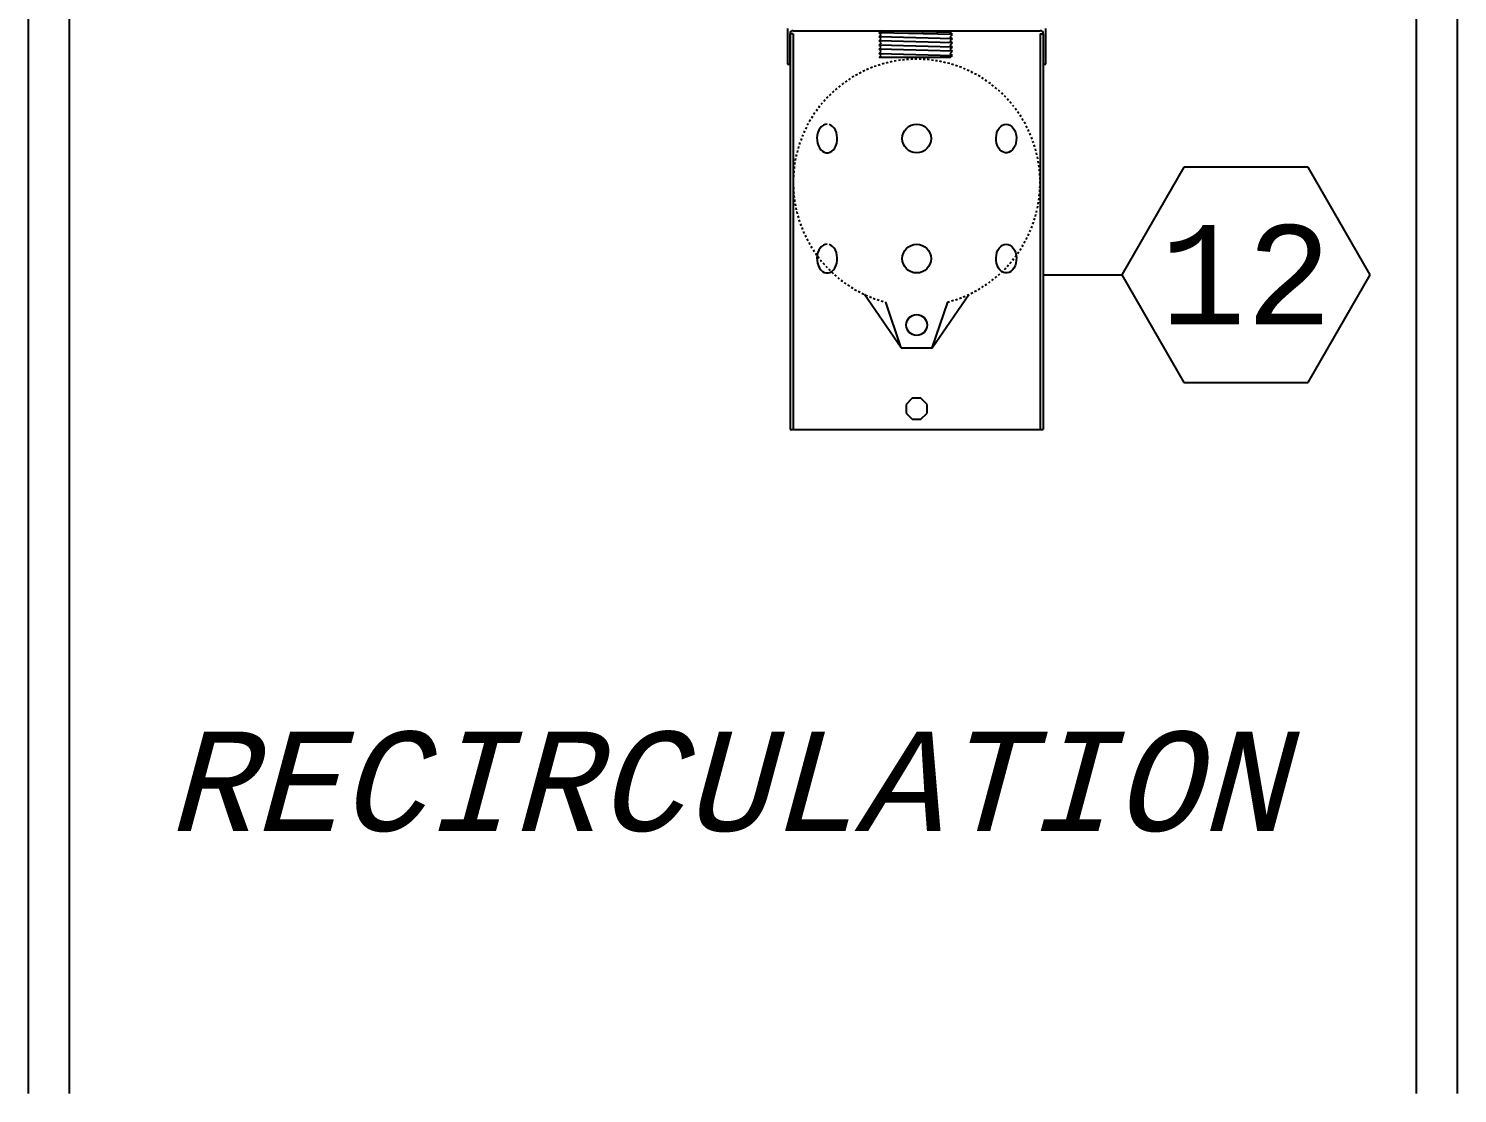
# Model space of a CAD drawing. Extents: x -63 to 400, y -73 to 137.
# Drawn here: x 25.8 to 94.8, y -1.8 to 49.6 of the extents above; entities that cross this region are included whole.
import ezdxf
from ezdxf.enums import TextEntityAlignment as Align

# ---------------------------------------------------------------- set-up
doc = ezdxf.new("R2010")
doc.units = 0
doc.header["$MEASUREMENT"] = 0
doc.linetypes.add('HIDDEN', pattern=[0.1875, 0.0625, -0.0625, 0.0625])
doc.layers.add('2', color=7, linetype='Continuous')
doc.styles.get("Standard").update_dxf_attribs({"font": 'monotxt.shx'})

msp = doc.modelspace()

# ---------------------------------------------------------------- linework, layer by layer
at = {"layer": '2', "color": 5, "linetype": 'Continuous'}
for p, q in [((25.782, -1.792), (25.785, 70.015)), ((27.763, -1.792), (27.766, 70.015)), ((92.782, -1.795), (92.785, 70.015)), ((94.763, -1.795), (94.766, 70.015)), ((62.423, 49.614), (62.423, 47.9)), ((62.544, 49.362), (62.544, 30.252)), ((62.544, 47.9), (62.544, 49.362)), ((62.696, 49.362), (62.544, 49.362)), ((62.695, 49.513), (74.621, 49.513)), ((62.696, 49.362), (62.696, 30.252)), ((66.85, 49.411), (66.951, 49.512)), ((70.381, 49.323), (66.85, 49.411)), ((66.951, 49.323), (66.85, 49.411)), ((66.85, 49.222), (66.951, 49.323)), ((70.381, 49.121), (66.85, 49.222)), ((66.951, 49.121), (66.85, 49.222)), ((66.85, 49.02), (66.951, 49.121)), ((70.381, 48.919), (66.85, 49.02)), ((66.951, 48.919), (66.85, 49.02)), ((70.28, 49.424), (66.951, 49.512)), ((70.28, 49.424), (70.381, 49.512)), ((70.381, 49.323), (70.28, 49.424)), ((70.28, 49.222), (70.381, 49.323)), ((70.381, 49.121), (70.28, 49.222)), ((70.28, 49.02), (70.381, 49.121)), ((70.381, 48.919), (70.28, 49.02)), ((74.621, 49.362), (74.621, 30.252)), ((74.621, 49.362), (74.772, 49.362)), ((74.772, 49.362), (74.772, 30.252)), ((74.772, 49.362), (74.772, 47.9)), ((74.893, 47.9), (74.893, 49.614)), ((66.85, 48.818), (66.951, 48.919)), ((70.381, 48.717), (66.85, 48.818)), ((66.951, 48.717), (66.85, 48.818)), ((66.85, 48.617), (66.951, 48.717)), ((70.381, 48.516), (66.85, 48.617)), ((66.951, 48.516), (66.85, 48.617)), ((66.85, 48.415), (66.951, 48.516)), ((66.85, 48.415), (70.381, 48.314)), ((66.951, 48.314), (66.85, 48.415)), ((66.85, 48.213), (66.951, 48.314)), ((70.28, 48.818), (70.381, 48.919)), ((70.381, 48.717), (70.28, 48.818)), ((70.28, 48.617), (70.381, 48.717)), ((70.381, 48.516), (70.28, 48.617)), ((70.28, 48.415), (70.381, 48.516)), ((70.381, 48.314), (70.28, 48.415)), ((70.28, 48.213), (70.381, 48.314)), ((62.423, 47.9), (62.544, 47.9)), ((70.28, 48.213), (66.85, 48.213)), ((74.772, 47.9), (74.893, 47.9)), ((64.07, 44.89), (63.997, 44.809)), ((64.153, 44.951), (64.07, 44.89)), ((64.242, 44.988), (64.153, 44.951)), ((64.335, 45.001), (64.242, 44.988)), ((64.517, 44.951), (64.428, 44.988)), ((64.6, 44.89), (64.517, 44.951)), ((64.673, 44.809), (64.6, 44.89)), ((72.643, 44.809), (72.716, 44.89)), ((72.716, 44.89), (72.799, 44.951)), ((72.799, 44.951), (72.888, 44.988)), ((72.888, 44.988), (72.981, 45.001)), ((72.981, 45.001), (73.074, 44.988)), ((73.074, 44.988), (73.163, 44.951)), ((73.163, 44.951), (73.246, 44.89)), ((73.246, 44.89), (73.319, 44.809)), ((63.859, 44.471), (63.845, 44.34)), ((63.845, 44.34), (63.85, 44.209)), ((63.85, 44.209), (63.872, 44.08)), ((63.889, 44.595), (63.859, 44.471)), ((63.936, 44.709), (63.889, 44.595)), ((63.997, 44.809), (63.936, 44.709)), ((64.734, 44.709), (64.673, 44.809)), ((64.781, 44.595), (64.734, 44.709)), ((64.811, 44.471), (64.781, 44.595)), ((64.798, 44.08), (64.82, 44.209)), ((64.825, 44.34), (64.811, 44.471)), ((64.82, 44.209), (64.825, 44.34)), ((72.491, 44.34), (72.505, 44.471)), ((72.496, 44.209), (72.491, 44.34)), ((72.518, 44.08), (72.496, 44.209)), ((72.505, 44.471), (72.535, 44.595)), ((72.535, 44.595), (72.582, 44.709)), ((72.582, 44.709), (72.643, 44.809)), ((73.319, 44.809), (73.381, 44.709)), ((73.381, 44.709), (73.427, 44.595)), ((73.427, 44.595), (73.458, 44.471)), ((73.466, 44.209), (73.444, 44.08)), ((73.458, 44.471), (73.471, 44.34)), ((73.471, 44.34), (73.466, 44.209)), ((63.872, 44.08), (63.911, 43.961)), ((63.911, 43.961), (63.965, 43.853)), ((63.965, 43.853), (64.032, 43.762)), ((64.032, 43.762), (64.11, 43.691)), ((64.11, 43.691), (64.197, 43.642)), ((64.197, 43.642), (64.288, 43.617)), ((64.288, 43.617), (64.382, 43.617)), ((64.382, 43.617), (64.473, 43.642)), ((64.473, 43.642), (64.56, 43.691)), ((64.56, 43.691), (64.638, 43.762)), ((64.638, 43.762), (64.706, 43.853)), ((64.706, 43.853), (64.76, 43.961)), ((64.76, 43.961), (64.798, 44.08)), ((72.557, 43.961), (72.518, 44.08)), ((72.611, 43.853), (72.557, 43.961)), ((72.678, 43.762), (72.611, 43.853)), ((72.757, 43.691), (72.678, 43.762)), ((72.843, 43.642), (72.757, 43.691)), ((72.935, 43.617), (72.843, 43.642)), ((73.028, 43.617), (72.935, 43.617)), ((73.119, 43.642), (73.028, 43.617)), ((73.206, 43.691), (73.119, 43.642)), ((73.284, 43.762), (73.206, 43.691)), ((73.352, 43.853), (73.284, 43.762)), ((73.406, 43.961), (73.352, 43.853)), ((73.444, 44.08), (73.406, 43.961)), ((81.559, 42.925), (78.559, 37.729)), ((87.559, 42.925), (81.559, 42.925)), ((90.559, 37.729), (87.559, 42.925)), ((63.859, 38.672), (63.845, 38.542)), ((63.889, 38.797), (63.859, 38.672)), ((63.936, 38.911), (63.889, 38.797)), ((63.997, 39.01), (63.936, 38.911)), ((64.07, 39.092), (63.997, 39.01)), ((64.153, 39.152), (64.07, 39.092)), ((64.242, 39.189), (64.153, 39.152)), ((64.335, 39.202), (64.242, 39.189)), ((64.517, 39.152), (64.428, 39.189)), ((64.6, 39.092), (64.517, 39.152)), ((64.673, 39.01), (64.6, 39.092)), ((64.734, 38.911), (64.673, 39.01)), ((64.781, 38.797), (64.734, 38.911)), ((64.811, 38.672), (64.781, 38.797)), ((64.825, 38.542), (64.811, 38.672)), ((72.491, 38.542), (72.505, 38.672)), ((72.505, 38.672), (72.535, 38.797)), ((72.535, 38.797), (72.582, 38.911)), ((72.582, 38.911), (72.643, 39.01)), ((72.643, 39.01), (72.716, 39.092)), ((72.716, 39.092), (72.799, 39.152)), ((72.799, 39.152), (72.888, 39.189)), ((72.888, 39.189), (72.981, 39.202)), ((72.981, 39.202), (73.074, 39.189)), ((73.074, 39.189), (73.163, 39.152)), ((73.163, 39.152), (73.246, 39.092)), ((73.246, 39.092), (73.319, 39.01)), ((73.319, 39.01), (73.381, 38.911)), ((73.381, 38.911), (73.427, 38.797)), ((73.427, 38.797), (73.458, 38.672)), ((73.458, 38.672), (73.471, 38.542)), ((63.845, 38.542), (63.85, 38.41)), ((63.85, 38.41), (63.872, 38.282)), ((63.872, 38.282), (63.911, 38.162)), ((63.911, 38.162), (63.965, 38.055)), ((63.965, 38.055), (64.032, 37.964)), ((64.032, 37.964), (64.11, 37.892)), ((64.56, 37.892), (64.638, 37.964)), ((64.638, 37.964), (64.706, 38.055)), ((64.706, 38.055), (64.76, 38.162)), ((64.76, 38.162), (64.798, 38.282)), ((64.798, 38.282), (64.82, 38.41)), ((64.82, 38.41), (64.825, 38.542)), ((72.496, 38.41), (72.491, 38.542)), ((72.518, 38.282), (72.496, 38.41)), ((72.557, 38.162), (72.518, 38.282)), ((72.611, 38.055), (72.557, 38.162)), ((72.678, 37.964), (72.611, 38.055)), ((72.757, 37.892), (72.678, 37.964)), ((73.284, 37.964), (73.206, 37.892)), ((73.352, 38.055), (73.284, 37.964)), ((73.406, 38.162), (73.352, 38.055)), ((73.444, 38.282), (73.406, 38.162)), ((73.466, 38.41), (73.444, 38.282)), ((73.471, 38.542), (73.466, 38.41)), ((64.11, 37.892), (64.197, 37.843)), ((64.197, 37.843), (64.288, 37.818)), ((64.288, 37.818), (64.382, 37.818)), ((64.382, 37.818), (64.473, 37.843)), ((64.473, 37.843), (64.56, 37.892)), ((72.843, 37.843), (72.757, 37.892)), ((72.935, 37.818), (72.843, 37.843)), ((73.028, 37.818), (72.935, 37.818)), ((73.119, 37.843), (73.028, 37.818)), ((73.206, 37.892), (73.119, 37.843)), ((74.73, 37.729), (78.559, 37.729)), ((78.559, 37.729), (81.559, 32.533)), ((87.559, 32.533), (90.559, 37.729)), ((67.902, 34.198), (66.137, 36.774)), ((69.414, 34.198), (71.179, 36.774)), ((67.902, 34.198), (67.162, 36.406)), ((69.414, 34.198), (70.155, 36.406)), ((67.902, 34.198), (69.414, 34.198)), ((81.559, 32.533), (87.559, 32.533)), ((68.449, 31.765), (68.154, 31.469)), ((68.867, 31.765), (68.449, 31.765)), ((69.162, 31.469), (68.867, 31.765)), ((68.154, 31.469), (68.154, 31.052)), ((68.154, 31.052), (68.449, 30.756)), ((68.867, 30.756), (69.162, 31.052)), ((69.162, 31.052), (69.162, 31.469)), ((68.449, 30.756), (68.867, 30.756)), ((62.544, 30.252), (74.772, 30.252))]:
    msp.add_line(p, q, dxfattribs=at)
for centre, radius in [((68.658, 44.307), 0.693), ((68.658, 38.509), 0.693), ((68.658, 35.304), 0.504)]:
    msp.add_circle(centre, radius, dxfattribs=at)
for centre, start, end in [((62.695, 49.362), 89.99996, 180.00004), ((74.621, 49.362), 359.99996, 90.00004)]:
    msp.add_arc(centre, 0.151, start, end, dxfattribs=at)
at = {"layer": '2', "color": 5, "linetype": 'HIDDEN'}
msp.add_arc((68.658, 42.178), 5.962, 284.53665, 255.46335, dxfattribs=at)

# ---------------------------------------------------------------- texts
at = {"layer": '2', "color": 5, "linetype": 'Continuous'}
msp.add_text('12', height=4.8, dxfattribs=at).set_placement((84.559, 37.729), align=Align.MIDDLE_CENTER)
at = {"layer": '2', "color": 5, "linetype": 'Continuous', "oblique": 15}
msp.add_text('RECIRCULATION', height=4.8, dxfattribs=at).set_placement((59.426, 13.277), align=Align.MIDDLE_CENTER)

doc.saveas('drawing.dxf')
